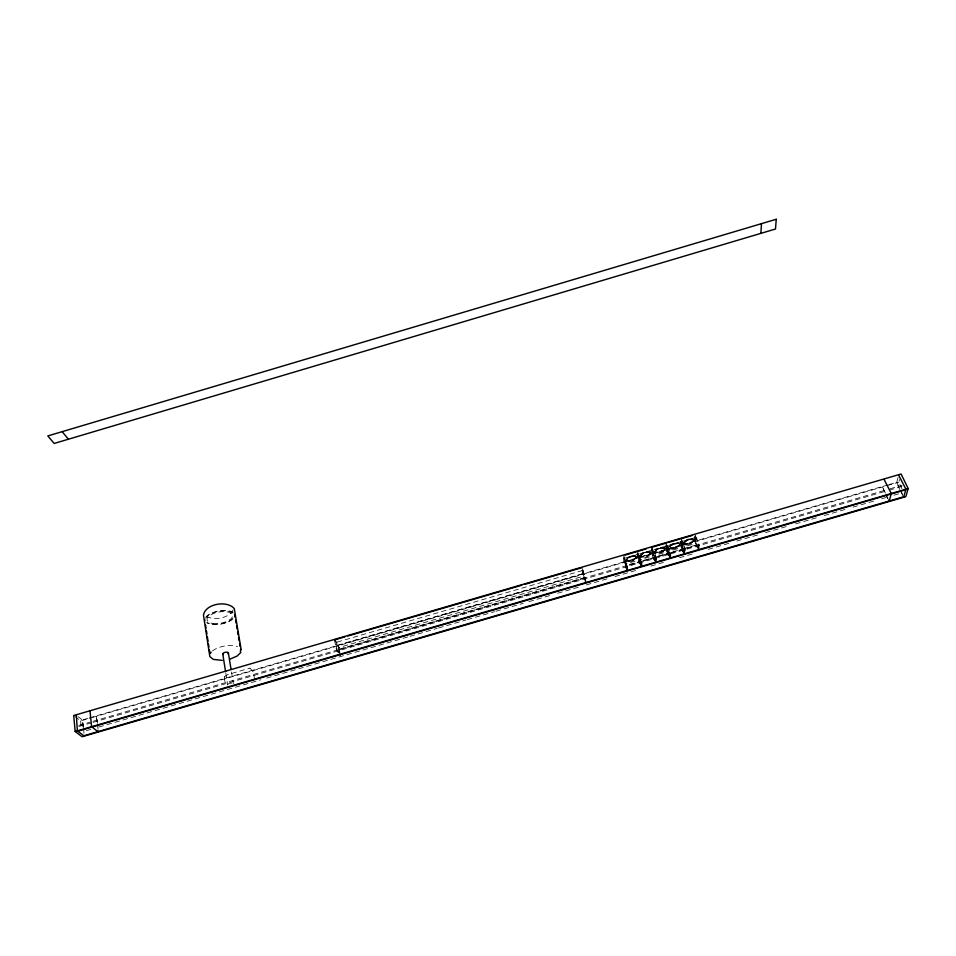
<?xml version="1.0" encoding="UTF-8"?>
<svg xmlns="http://www.w3.org/2000/svg" width="956" height="956" viewBox="0 0 956 956"><rect width="100%" height="100%" fill="white"/><g stroke="black" fill="none" stroke-linecap="round" stroke-linejoin="round"><path stroke-width="0.72" stroke-dasharray="4.78 3.58" d="M698.334 550.345L698.334 544.406L684.95 548.314L685.07 554.217M698.525 550.847L698.525 544.657M699.075 549.64L699.087 544.49L696.231 537.057M664.647 548.732C664.277 551.851 654.155 554.038 656.043 550.823C657.095 546.796 668.399 549.377 662.341 547.585M650.283 552.915C649.483 556.069 642.611 557.121 641.177 556.141C643.866 558.913 650.642 555.006 650.391 553.058M224.266 676.92L225.413 685.07M626.12 560.264L628.415 557.563M640.472 556.081L643.245 553.094M233.097 609.964C229.177 618.424 213.021 621.065 205.289 615.7M898.078 477.391L896.573 482.852L900.397 490.739M901.986 488.779L898.783 482.206L899.548 479.47M224.29 676.86L227.576 674.649L249.958 668.113M670.825 545.529C666.93 550.035 676.872 549.138 678.808 545.804C681.843 542.255 672.164 550.931 670.001 547.991M685.225 541.335C682.668 545.541 686.372 539.985 688.738 540.068C691.128 539.148 695.61 540.821 691.164 539.172M642.444 553.536A5.784 2.39 -18.7 0 0 643.639 557.491A5.784 2.39 -18.7 0 0 651.275 552.771A5.784 2.39 -18.7 0 0 642.444 553.536C639.086 558.412 643.699 552.042 646.603 552.413C651.562 553.201 649.996 551.576 645.862 552.054M656.844 549.33A5.796 2.39 -19 0 0 657.955 553.309A5.796 2.39 -19 0 0 665.639 548.577A5.796 2.39 -19 0 0 656.844 549.33C651.801 555.472 665.962 552.03 664.767 548.864M670.694 545.637L672.534 544.43M685.105 541.431L687.46 539.985M642.372 553.703L643.723 552.843M656.772 549.497L661.182 547.764M686.456 540.487C679.047 548.063 685.56 538.563 689.18 539.017M628.51 557.575L631.689 556.32M629.837 556.81L627.387 558.423L627.052 560.264L628.152 558.34L631.091 556.894L634.21 556.488L635.812 557.324L633.553 555.986M643.496 553.07L644.236 552.604M686.755 540.439L691.296 539.184M644.117 552.783L646.101 552.114M673.43 543.629C670.861 542.984 667.515 549.963 669.893 546.342C672.319 544.107 676.669 542.124 679.692 544.191M672.952 544.37C674.279 542.028 681.066 544.86 677.804 543.94C675.056 543.725 670.849 544.693 670.12 547.692M630.351 556.727L631.02 556.512M644.762 552.532L645.431 552.305M687.997 539.782L691.869 539.172L694.08 539.985M624.435 561.77L637.592 557.683L639.791 564.112M640.902 563.789L638.692 557.36L651.873 553.512L654.537 560.933M652.984 553.428L666.165 549.341L668.423 555.52M669.547 555.436L667.264 549.019L680.457 545.171L683.229 552.568M681.568 545.099L694.761 541L698.525 551.086M87.904 718.326L82.312 719.952L83.005 727.146M89.302 717.92L887.55 484.991M888.853 484.608L896.716 482.314L899.907 488.886M74.855 716.438L80.615 720.943L91.143 717.872M92.541 717.454L898.783 482.206M78.739 725.449L90.079 722.139M92.935 721.314L887.347 489.568M890.108 488.767L902.07 485.278M78.846 726.512L91.609 722.796M93.043 722.378L886.391 490.966M889.247 490.129L902.548 486.245M86.231 730.707L91.848 729.07M98.898 727.014L260.892 679.788M266.628 678.115L408.559 636.732M409.993 636.314L437.227 628.367M438.661 627.949L465.907 620.014M467.341 619.596L494.575 611.649M496.009 611.231L523.243 603.296M528.979 601.623L551.923 594.931M557.647 593.258L580.591 586.566M586.327 584.905L609.259 578.213M614.995 576.54L637.939 569.848M650.833 566.095L666.607 561.495M679.513 557.73L695.275 553.13M708.181 549.365L731.113 542.685M736.849 541.012L759.793 534.32M765.529 532.647L788.461 525.967M795.631 523.876L817.129 517.602M824.299 515.511L845.809 509.249M852.979 507.158L874.477 500.884M881.647 498.793L887.383 497.12M893.968 495.208L901.867 492.902M674.088 543.414L677.768 542.936L679.656 544.06M660.512 547.908L656.294 549.843L654.884 552.174L656.139 549.353L660.99 547.286M632.167 555.699L627.363 557.754L626.037 560.156M631.462 556.261L632.358 556.177M660.811 547.74L665.101 548.158M646.411 551.935L650.928 552.58M632.012 556.141L633.003 556.069M689.838 538.873L692.658 538.802L694.044 539.865M632.549 556.057L633.625 556.01M661.349 547.645L662.448 547.597M633.434 555.532L636.541 556.643M633.063 555.998L636.553 556.774M662.245 547.131L665.304 548.385M78.165 716.701L82.766 720.31L83.459 727.492M250.042 668.16L253.316 672.068L254.607 679.62M337.982 652.386L336.572 650.235L334.696 641.213M340.384 654.729L337.157 649.769L584.785 577.532L585.813 583.16M337.133 650.08L338.878 652.757M334.421 639.923L337.934 645.36L340.085 655.601M900.552 490.201L902.464 494.144M901.042 492.053L903.587 497.311M885.459 493.105L882.304 486.52L885.316 493.643M886.093 494.419L887.981 498.375M885.949 494.957L887.837 498.901M665.161 547.991L665.28 548.254M695.203 535.981L698.525 544.908L685.141 548.804L681.413 538.885M697.665 547.238L695.311 541.084L695.287 534.583M681.867 539.877L685.129 548.565L685.189 551.122M681.317 540.032L684.58 548.72L684.711 555.113L681.019 545.255L680.851 538.802M681.222 541.443L684.018 549.138L670.646 553.034L666.977 543.092M681.556 544.848L684.341 552.484M682.775 551.576L680.469 545.422L680.361 541.538M667.324 545.494L670.072 552.95L670.299 558.029M666.32 544.418L669.523 553.357L656.163 557.264L652.554 547.31M667.264 549.019L669.535 555.197M669.893 558.065L666.726 549.425L666.416 543.008M668.435 555.759L666.177 549.592L665.926 544.454M652.434 548.469L655.589 557.181L655.995 563.49L652.434 553.596L651.992 547.226M651.884 548.625L655.027 557.348L655.434 563.407M651.896 548.875L655.039 557.587L641.679 561.483L638.142 551.516M652.972 553.189L655.661 560.849M654.119 559.941L651.884 553.751L651.526 548.66M650.905 552.449C649.602 549.533 639.731 552.962 640.389 555.974M638.01 552.676L641.106 561.411L641.548 566.418M637.461 552.843L640.568 561.805L627.208 565.701L623.742 555.723M638.692 557.36L640.879 563.55M641.225 566.43L638.154 557.766L637.568 551.433M624.149 556.727L627.459 567.96M623.599 556.882L626.622 565.629L627.327 571.843L623.886 561.925L623.157 555.639M624.411 561.53L627.017 569.202M583.005 570.111L586.566 583.734M582.455 570.266L584.952 578.033L337.265 650.283L334.97 639.767L338.484 645.204L340.635 655.446M585.753 581.236L582.192 567.601M585.156 581.164L582.718 573.684L338.352 645.001L339.966 652.673M582.085 570.23L582.766 573.923M584.905 577.794L585.968 583.662M231.471 671.984L233.372 683.755M225.819 673.203L227.695 684.986M627.674 570.947L627.04 565.211L640.389 561.315L640.914 567.087M97.464 723.405L96.281 715.877L97.309 725.927M97.608 724.839L98.05 729.141M83.59 728.926L84.008 733.24M637.138 552.855L637.616 557.922M80.615 720.943L81.296 728.125M640.544 561.566L641.082 567.589M641.655 561.244L641.93 564.375M642.014 566.777L641.5 560.981L654.86 557.085L655.254 562.905M656.354 562.582L655.971 556.762L669.343 552.867L669.606 558.722M656.139 557.013L656.306 559.535M669.523 553.118L669.786 559.224M670.634 552.795L670.765 555.974M670.706 558.4L670.455 552.532L683.839 548.636L683.97 554.54M684.018 548.887L684.161 555.281M694.737 536.041L694.761 541.239M227.671 684.783A2.904 1.147 -10.9 0 1 230.145 683.277A2.904 1.147 -10.9 0 1 233.264 683.576M233.001 618.066A14.471 6.333 -10.3 0 1 220.585 623.85A14.471 6.333 -10.3 0 1 207.249 622.464M205.779 618.341A14.471 6.333 -10.3 0 1 218.996 611.266A14.471 6.333 -10.3 0 1 233.384 613.633M232.511 619.309A15.26 6.68 -10.3 0 1 206.568 622.726M205.755 617.134A15.26 6.68 -10.3 0 1 218.96 610.92A15.26 6.68 -10.3 0 1 233.121 612.473M212.375 651.012A15.487 6.441 -10.6 0 1 237.506 646.603M693.411 540.224C692.419 543.833 685.249 544.49 684.317 543.534C686.671 546.294 693.745 542.757 693.399 540.343M635.943 557.001C636.349 559.619 629.801 562.63 626.945 560.563C627.184 560.527 635.226 561.1 635.943 557.001M582.491 570.493L335.64 642.54L338.878 647.547L583.53 576.169L582.491 570.493M637.915 554.325L624.603 558.208L625.272 563.992L638.465 560.144L637.915 554.325M652.351 550.106L639.026 554.002L639.564 559.834L652.757 555.974L652.351 550.106M666.786 545.9L653.45 549.784L653.856 555.651L667.061 551.803L666.786 545.9M681.222 541.682L667.897 545.577L668.16 551.481L681.377 547.633L681.222 541.682M695.681 537.463L682.333 541.359L682.476 547.31L695.705 543.45L695.681 537.463M212.973 623.455A12.93 5.664 -10.3 0 0 232.547 615.987A12.93 5.664 -10.3 0 0 213.857 613.394A12.93 5.664 -10.3 0 0 212.973 623.455M686.611 544.944A5.808 2.378 -19.5 0 0 694.415 540.176A5.808 2.378 -19.5 0 0 685.679 540.905A5.808 2.378 -19.5 0 0 686.611 544.944M672.283 549.126A5.796 2.378 -19.3 0 0 680.027 544.382A5.796 2.378 -19.3 0 0 671.255 545.123A5.796 2.378 -19.3 0 0 672.283 549.126M629.335 561.662A5.772 2.39 -18.4 0 0 636.911 556.966A5.772 2.39 -18.4 0 0 628.044 557.73A5.772 2.39 -18.4 0 0 629.335 561.662"/><path stroke-width="1.43" d="M760.868 233.372L761.49 223.644M884.121 479.458L891.279 493.499M891.135 494.037L889.235 501.004L888.769 500.036M898.676 475.204L905.941 489.221L903.587 497.311M908.2 488.564L905.822 496.654L82.12 736.741L75.177 731.483L73.696 715.53L901.066 473.997L908.2 488.564L75.177 731.483M240.864 652.398L237.088 656.079L230.348 658.971M334.421 639.923L344.949 636.851M347.805 636.015L521.749 585.239M524.605 584.403L581.63 567.756M625.045 555.089L637.019 551.588M638.13 551.265L646.113 548.935M651.43 547.382L666.965 542.853M668.304 542.458L680.29 538.957M681.401 538.634L692.06 535.515M77.83 731.197L905.786 489.759M83.829 735.762L903.743 496.773M222.33 660.393L213.284 659.401L209.83 656.557L203.461 615.126C205.361 603.63 227.241 600.069 234.292 608.673L241.187 649.757M84.283 736.108L77.364 730.838L76.337 715.267M92.027 727.05L97.894 731.663L97.787 730.611M62.176 431.658L68.402 439.222M235.188 617.385L234.698 614.493A15.26 6.68 -10.3 0 1 234.818 615.652M235.666 620.289L236.156 623.181M236.646 626.084L237.124 628.976M237.614 631.88L238.092 634.784M238.582 637.676L239.072 640.58M239.55 643.472L240.04 646.375M228.376 652.864L230.994 669.045M222.772 654.059L225.592 671.733M205.564 625.116L206.018 628.032M206.46 630.948L206.914 633.864M207.356 636.78L208.038 641.153M208.48 644.069L208.934 646.985M209.376 649.901L209.83 652.817M89.984 710.774L91.573 726.703M223.346 654.549A2.868 1.195 -10.6 0 1 223.584 652.912A2.868 1.195 -10.6 0 1 227.349 652.243A2.868 1.195 -10.6 0 1 227.97 653.737M240.518 649.267A15.487 6.441 -10.6 0 1 240.291 651.562M210.416 653.438A15.487 6.441 -10.6 0 1 211.18 652.219M204.895 620.755A15.26 6.68 -10.3 0 1 204.727 619.596M776.26 219.259L775.483 229.022L54.169 443.453L47.8 435.936L776.26 219.259"/></g></svg>
